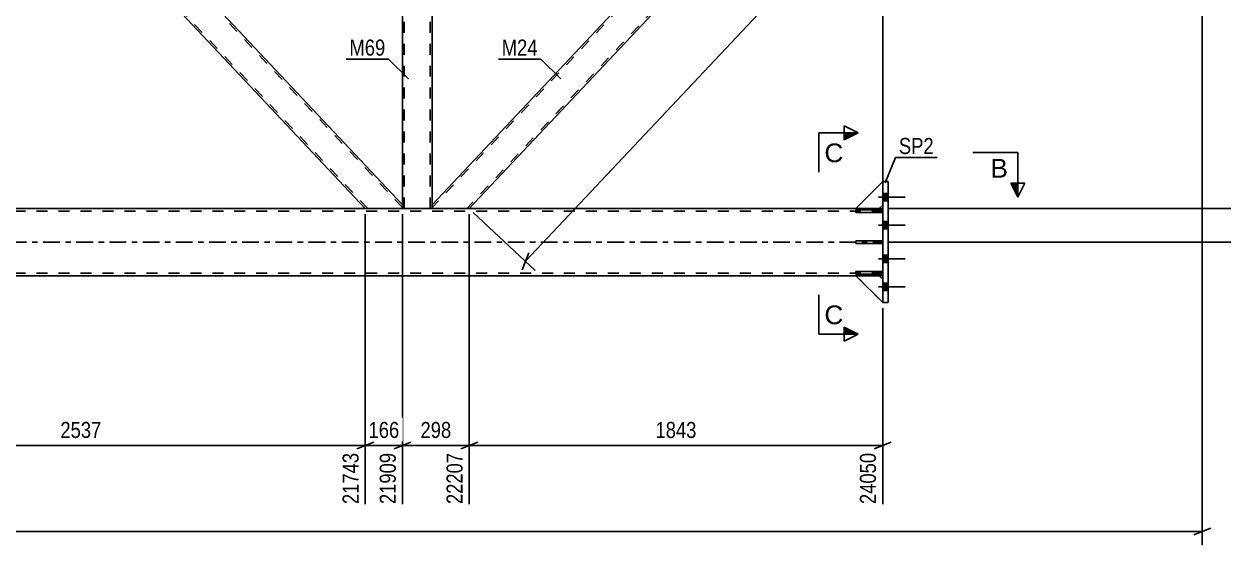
# Model space of a CAD drawing. Header units: millimetres. Extents: x -156 to 1033, y -616 to 225.
# Drawn here: x 710.8 to 924.6, y -181.7 to -88.7 of the extents above; entities that cross this region are included whole.
import ezdxf

# ---------------------------------------------------------------- set-up
doc = ezdxf.new("R2010")
doc.units = ezdxf.units.MM
doc.linetypes.add('DXK_LINE_DOT2', pattern=[3.9198, 1.9599, -1.9599])
doc.linetypes.add('DXK_LINE_DOT3', pattern=[5.9187, 2.979, -0.9799, 0.9799, -0.9799])
doc.styles.add('Arial', font='ARIAL.TTF', dxfattribs={"height": 0.2})
doc.styles.add('Arial Narrow', font='ARIALN.TTF', dxfattribs={"height": 0.2})

# ---------------------------------------------------------------- blocks, each defined once
blk = doc.blocks.new('Part-404205526-1520 - 1399')
at = {"color": 7, "linetype": 'DXK_LINE_DOT2'}
for p, q in [((859.1, -133.6), (863.3, -133.6)), ((863.9, -138.4), (859.1, -133.6)), ((863.3, -133.6), (863.9, -134.2)), ((863.9, -134.2), (863.9, -138.4))]:
    blk.add_line(p, q, dxfattribs=at)
blk = doc.blocks.new('Bolt-404205526-1412 - 1399')
at = {"linetype": 'Continuous'}
for points in [[(863.9, -118.94), (863.9, -120.26), (864.9, -120.26), (864.9, -118.94)], [(863.9, -118.94), (863.9, -120.26), (864.9, -120.26), (864.9, -118.94)], [(863.9, -118.94), (863.9, -120.26), (864.9, -120.26), (864.9, -118.94)], [(863.9, -123.94), (863.9, -125.26), (864.9, -125.26), (864.9, -123.94)], [(863.9, -123.94), (863.9, -125.26), (864.9, -125.26), (864.9, -123.94)], [(863.9, -129.94), (863.9, -131.26), (864.9, -131.26), (864.9, -129.94)], [(863.9, -129.94), (863.9, -131.26), (864.9, -131.26), (864.9, -129.94)], [(863.9, -134.94), (863.9, -136.26), (864.9, -136.26), (864.9, -134.94)], [(863.9, -134.94), (863.9, -136.26), (864.9, -136.26), (864.9, -134.94)], [(863.9, -134.94), (863.9, -136.26), (864.9, -136.26), (864.9, -134.94)]]:
    blk.add_hatch(color=1, dxfattribs=at).paths.add_polyline_path(points)
at = {"color": 1, "linetype": 'Continuous'}
for p, q in [((863.14, -119.6), (867.9, -119.6)), ((863.14, -119.6), (867.9, -119.6)), ((863.14, -119.6), (867.9, -119.6)), ((863.9, -118.94), (864.9, -118.94)), ((863.9, -118.94), (864.9, -118.94)), ((863.9, -118.94), (864.9, -118.94)), ((863.9, -120.26), (864.9, -120.26)), ((863.9, -120.26), (864.9, -120.26)), ((863.9, -120.26), (864.9, -120.26)), ((863.9, -123.94), (864.9, -123.94)), ((863.9, -123.94), (864.9, -123.94)), ((863.14, -124.6), (867.9, -124.6)), ((863.14, -124.6), (867.9, -124.6)), ((863.9, -125.26), (864.9, -125.26)), ((863.9, -125.26), (864.9, -125.26)), ((863.9, -129.94), (864.9, -129.94)), ((863.9, -129.94), (864.9, -129.94)), ((863.14, -130.6), (867.9, -130.6)), ((863.14, -130.6), (867.9, -130.6)), ((863.9, -131.26), (864.9, -131.26)), ((863.9, -131.26), (864.9, -131.26)), ((863.14, -135.6), (867.9, -135.6)), ((863.14, -135.6), (867.9, -135.6)), ((863.14, -135.6), (867.9, -135.6)), ((863.9, -134.94), (864.9, -134.94)), ((863.9, -134.94), (864.9, -134.94)), ((863.9, -134.94), (864.9, -134.94)), ((863.9, -136.26), (864.9, -136.26)), ((863.9, -136.26), (864.9, -136.26)), ((863.9, -136.26), (864.9, -136.26))]:
    blk.add_line(p, q, dxfattribs=at)
blk = doc.blocks.new('Part-404205526-1514 - 1399')
at = {"color": 7, "linetype": 'DXK_LINE_DOT2'}
for p, q in [((863.9, -116.8), (859.1, -121.6)), ((863.9, -121), (863.9, -116.8)), ((859.1, -121.6), (863.3, -121.6)), ((863.3, -121.6), (863.9, -121))]:
    blk.add_line(p, q, dxfattribs=at)
blk = doc.blocks.new('Part-404205526-1545 - 1399')
at = {"color": 2, "linetype": 'Continuous'}
for p, q in [((724.52, -63.8), (720.9, -67.65)), ((778.26, -120.94), (724.52, -63.8)), ((771.63, -121.6), (720.9, -67.65)), ((778.26, -121.6), (778.26, -120.94))]:
    blk.add_line(p, q, dxfattribs=at)
at = {"color": 7, "linetype": 'DXK_LINE_DOT2'}
for p, q in [((778.26, -121.41), (724.3, -64.03)), ((721.12, -67.42), (721.14, -67.4)), ((772.07, -121.6), (721.12, -67.42)), ((778.26, -121.6), (771.63, -121.6))]:
    blk.add_line(p, q, dxfattribs=at)
blk = doc.blocks.new('Part-404205526-1487 - 1399')
at = {"color": 7, "linetype": 'DXK_LINE_DOT2'}
for p, q in [((863.9, -121.6), (-56.46, -121.6)), ((863.3, -121.6), (859.1, -121.6)), ((863.9, -133.6), (863.9, -121.6)), ((863.9, -122.08), (-67.1, -122.08)), ((863.9, -133.12), (-67.1, -133.12)), ((863.9, -133.6), (48.72, -133.6)), ((863.3, -133.6), (859.1, -133.6))]:
    blk.add_line(p, q, dxfattribs=at)
at = {"color": 2, "linetype": 'Continuous'}
for p, q in [((859.1, -121.6), (58.5, -121.6)), ((863.9, -121.6), (863.3, -121.6)), ((859.1, -133.6), (667.4, -133.6)), ((863.9, -133.6), (863.3, -133.6))]:
    blk.add_line(p, q, dxfattribs=at)
at = {"color": 7, "linetype": 'DXK_LINE_DOT3'}
blk.add_line((-67.1, -127.6), (863.9, -127.6), dxfattribs=at)
blk = doc.blocks.new('Part-404205526-1511 - 1399')
at = {"color": 2, "linetype": 'Continuous'}
for p, q in [((863.9, -116.8), (859.1, -121.6)), ((859.1, -121.6), (863.3, -121.6)), ((863.3, -121.6), (863.9, -121))]:
    blk.add_line(p, q, dxfattribs=at)
at = {"color": 7, "linetype": 'DXK_LINE_DOT2'}
blk.add_line((863.9, -121), (863.9, -116.8), dxfattribs=at)
blk = doc.blocks.new('Part-404205526-1517 - 1399')
at = {"color": 2, "linetype": 'Continuous'}
for p, q in [((863.9, -138.4), (859.1, -133.6)), ((859.1, -133.6), (863.3, -133.6)), ((863.3, -133.6), (863.9, -134.2))]:
    blk.add_line(p, q, dxfattribs=at)
at = {"color": 7, "linetype": 'DXK_LINE_DOT2'}
blk.add_line((863.9, -134.2), (863.9, -138.4), dxfattribs=at)
blk = doc.blocks.new('Part-404205526-1521 - 1399')
at = {"color": 7, "linetype": 'DXK_LINE_DOT2'}
for p, q in [((863.9, -132.86), (859.1, -132.86)), ((859.1, -132.86), (859.1, -133.34)), ((859.1, -133.34), (863.9, -133.34)), ((863.3, -133.34), (863.3, -132.86)), ((863.9, -133.34), (863.9, -132.86))]:
    blk.add_line(p, q, dxfattribs=at)
blk = doc.blocks.new('Part-404205526-1522 - 1399')
at = {"color": 7, "linetype": 'DXK_LINE_DOT2'}
for p, q in [((863.9, -121.86), (859.1, -121.86)), ((859.1, -121.86), (859.1, -122.34)), ((863.3, -122.34), (863.3, -121.86)), ((863.9, -122.34), (863.9, -121.86)), ((859.1, -122.34), (863.9, -122.34))]:
    blk.add_line(p, q, dxfattribs=at)
blk = doc.blocks.new('Part-404205526-1595 - 1399')
at = {"color": 7, "linetype": 'DXK_LINE_DOT2'}
for p, q in [((783.54, -6), (778.26, -6)), ((778.26, -6.66), (778.26, -6)), ((778.58, -121.6), (778.58, -6)), ((783.22, -121.6), (783.22, -6)), ((783.54, -6.66), (783.54, -6)), ((778.26, -121.6), (778.26, -120.94)), ((778.26, -121.6), (783.54, -121.6)), ((783.54, -121.6), (783.54, -120.94))]:
    blk.add_line(p, q, dxfattribs=at)
at = {"color": 2, "linetype": 'Continuous'}
for p, q in [((778.26, -120.94), (778.26, -6.66)), ((783.54, -120.94), (783.54, -6.66))]:
    blk.add_line(p, q, dxfattribs=at)
blk = doc.blocks.new('Part-404205526-1635 - 1399')
at = {"color": 7, "linetype": 'DXK_LINE_DOT2'}
for p, q in [((892.07, -6), (783.54, -121.41)), ((898.26, -6.19), (789.73, -121.6)), ((898.26, -6), (891.63, -6)), ((898.26, -6.48), (898.26, -6)), ((840.9, -59.95), (837.28, -63.8)), ((790.17, -121.6), (783.54, -121.6))]:
    blk.add_line(p, q, dxfattribs=at)
at = {"color": 2, "linetype": 'Continuous'}
for p, q in [((891.63, -6), (840.9, -59.95)), ((898.26, -6.66), (790.17, -121.6)), ((898.26, -6.66), (898.26, -6.48)), ((783.54, -120.94), (837.28, -63.8)), ((783.54, -121.6), (783.54, -120.94))]:
    blk.add_line(p, q, dxfattribs=at)
blk = doc.blocks.new('Part-404205526-1645 - 1399')
at = {"color": 7, "linetype": 'DXK_LINE_DOT2'}
for p, q in [((772.07, -6), (663.54, -121.41)), ((778.26, -6.19), (669.73, -121.6)), ((778.26, -6), (771.63, -6)), ((720.9, -59.95), (717.28, -63.8)), ((724.52, -63.8), (720.9, -67.65)), ((670.17, -121.6), (663.54, -121.6))]:
    blk.add_line(p, q, dxfattribs=at)
at = {"color": 2, "linetype": 'Continuous'}
for p, q in [((771.63, -6), (720.9, -59.95)), ((778.26, -6.66), (778.26, -6)), ((778.26, -6.66), (724.52, -63.8)), ((717.28, -63.8), (663.54, -120.94)), ((720.9, -67.65), (670.17, -121.6)), ((663.54, -121.6), (663.54, -120.94))]:
    blk.add_line(p, q, dxfattribs=at)
blk = doc.blocks.new('Part-404205526-1743 - 1399')
at = {"color": 2, "linetype": 'Continuous'}
for p, q in [((863.9, -138.4), (863.9, -116.8)), ((864.9, -116.8), (863.9, -116.8)), ((864.9, -116.8), (864.9, -138.4)), ((864.9, -138.4), (863.9, -138.4))]:
    blk.add_line(p, q, dxfattribs=at)
blk = doc.blocks.new('Part-404205526-1788 - 1399')
at = {"color": 2, "linetype": 'Continuous'}
for p, q in [((859.1, -127.36), (863.9, -127.36)), ((859.1, -127.84), (859.1, -127.36)), ((863.9, -127.84), (859.1, -127.84)), ((863.9, -127.36), (863.9, -127.84))]:
    blk.add_line(p, q, dxfattribs=at)
at = {"color": 7, "linetype": 'DXK_LINE_DOT2'}
blk.add_line((863.3, -127.84), (863.3, -127.36), dxfattribs=at)
blk = doc.blocks.new('Part-404205526-1789 - 1399')
at = {"color": 2, "linetype": 'Continuous'}
for p, q in [((859.1, -121.86), (863.9, -121.86)), ((859.1, -122.34), (859.1, -121.86)), ((863.9, -121.86), (863.9, -122.34)), ((863.9, -122.34), (859.1, -122.34))]:
    blk.add_line(p, q, dxfattribs=at)
at = {"color": 7, "linetype": 'DXK_LINE_DOT2'}
blk.add_line((863.3, -122.34), (863.3, -121.86), dxfattribs=at)
blk = doc.blocks.new('Part-404205526-1790 - 1399')
at = {"color": 2, "linetype": 'Continuous'}
for p, q in [((859.1, -132.86), (863.9, -132.86)), ((859.1, -133.34), (859.1, -132.86)), ((863.9, -133.34), (859.1, -133.34)), ((863.9, -132.86), (863.9, -133.34))]:
    blk.add_line(p, q, dxfattribs=at)
at = {"color": 7, "linetype": 'DXK_LINE_DOT2'}
blk.add_line((863.3, -133.34), (863.3, -132.86), dxfattribs=at)
blk = doc.blocks.new('Part-404205526-1791 - 1399')
at = {"color": 7, "linetype": 'DXK_LINE_DOT2'}
for p, q in [((863.9, -127.36), (859.1, -127.36)), ((859.1, -127.36), (859.1, -127.84)), ((859.1, -127.84), (863.9, -127.84)), ((863.3, -127.84), (863.3, -127.36)), ((863.9, -127.84), (863.9, -127.36))]:
    blk.add_line(p, q, dxfattribs=at)
blk = doc.blocks.new('StraightDimension-404205526-20662 - 1399')
at = {"color": 7, "linetype": 'Continuous'}
for p, q in [((898.99, -6.69), (910.35, -17.37)), ((908.01, -17.23), (909.2, -14.23)), ((800.18, -131.02), (908.61, -15.73)), ((790.89, -122.29), (801.93, -132.66)), ((800.77, -129.52), (799.59, -132.52))]:
    blk.add_line(p, q, dxfattribs=at)
at = {"color": 0}
blk.add_wipeout([(856.76, -69.76), (853.7, -66.88), (847.87, -73.08), (850.93, -75.96)], dxfattribs=at)
at = {"color": 3, "style": 'Arial Narrow'}
blk.add_text('3957', height=2.863, rotation=46.7591, dxfattribs=at).set_placement((850.91, -75.11))
blk = doc.blocks.new('StraightDimension-404205526-2942 - 1399')
at = {"color": 7, "linetype": 'Continuous'}
for p, q in [((919.9, -7), (919.9, -85.35)), ((863.9, -120.6), (863.9, -80.1)), ((865.4, -82.35), (862.4, -83.55)), ((863.9, -82.95), (919.9, -82.95)), ((918.4, -83.55), (921.4, -82.35))]:
    blk.add_line(p, q, dxfattribs=at)
at = {"color": 0}
blk.add_wipeout([(896.15, -82.2), (896.15, -78), (887.64, -78), (887.64, -82.2)], dxfattribs=at)
at = {"color": 3, "style": 'Arial Narrow'}
blk.add_text('1400', height=2.863, dxfattribs=at).set_placement((888.24, -81.6))
blk = doc.blocks.new('StraightDimension-404205526-22824 - 1399')
at = {"color": 7, "linetype": 'Continuous'}
for p, q in [((920.9, -7), (920.9, -181.65)), ((-81, -179.25), (920.9, -179.25)), ((919.4, -179.85), (922.4, -178.65))]:
    blk.add_line(p, q, dxfattribs=at)
blk = doc.blocks.new('StraightDimension-404205526-2582 - 1399')
at = {"color": 7, "linetype": 'Continuous'}
for p, q in [((955.64, -1.5), (954.44, 1.5)), ((920.9, 0), (957.44, 0)), ((955.04, -127.6), (955.04, 0)), ((954.44, -126.1), (955.64, -129.1)), ((864.9, -127.6), (957.44, -127.6))]:
    blk.add_line(p, q, dxfattribs=at)
at = {"color": 0}
blk.add_wipeout([(954.29, -59.54), (950.09, -59.54), (950.09, -68.06), (954.29, -68.06)], dxfattribs=at)
at = {"color": 3, "style": 'Arial Narrow'}
blk.add_text('3190', height=2.863, rotation=90.0002, dxfattribs=at).set_placement((953.69, -67.46))
blk = doc.blocks.new('StraightDimension-404205526-3211 - 1399')
at = {"color": 7, "linetype": 'Continuous'}
for p, q in [((920.9, -6), (941.22, -6)), ((939.42, -7.5), (938.22, -4.5)), ((938.82, -121.6), (938.82, -6)), ((864.9, -121.6), (941.22, -121.6)), ((938.22, -120.1), (939.42, -123.1))]:
    blk.add_line(p, q, dxfattribs=at)
at = {"color": 0}
blk.add_wipeout([(938.07, -59.54), (933.87, -59.54), (933.87, -68.06), (938.07, -68.06)], dxfattribs=at)
at = {"color": 3, "style": 'Arial Narrow'}
blk.add_text('2890', height=2.863, rotation=90.0002, dxfattribs=at).set_placement((937.47, -67.46))
blk = doc.blocks.new('StraightDimension-404205526-20053 - 1399')
at = {"color": 7, "linetype": 'Continuous'}
for p, q in [((790.17, -122.6), (790.17, -174.34)), ((863.9, -139.4), (863.9, -174.34)), ((791.67, -163.3), (788.67, -164.5)), ((790.17, -163.9), (863.9, -163.9)), ((862.4, -164.5), (865.4, -163.3))]:
    blk.add_line(p, q, dxfattribs=at)
at = {"color": 0}
blk.add_wipeout([(831.29, -163.15), (831.29, -158.95), (822.78, -158.95), (822.78, -163.15)], dxfattribs=at)
at = {"color": 0, "linetype": 'Continuous'}
blk.add_wipeout([(863.3, -164.6), (859.1, -164.6), (859.1, -174.94), (863.3, -174.94)], dxfattribs=at)
at = {"color": 3, "style": 'Arial Narrow'}
blk.add_text('1843', height=2.863, dxfattribs=at).set_placement((823.38, -162.55))
at = {"color": 3, "linetype": 'Continuous', "style": 'Arial Narrow'}
blk.add_text('24050', height=2.863, rotation=90.0002, dxfattribs=at).set_placement((862.7, -174.34))
blk = doc.blocks.new('StraightDimension-404205526-20054 - 1399')
at = {"color": 7, "linetype": 'Continuous'}
for p, q in [((778.26, -122.6), (778.26, -174.34)), ((790.17, -122.6), (790.17, -174.34)), ((776.76, -164.5), (779.76, -163.3)), ((778.26, -163.9), (790.17, -163.9)), ((791.67, -163.3), (788.67, -164.5))]:
    blk.add_line(p, q, dxfattribs=at)
at = {"color": 0}
blk.add_wipeout([(787.56, -163.15), (787.56, -158.95), (780.87, -158.95), (780.87, -163.15)], dxfattribs=at)
at = {"color": 0, "linetype": 'Continuous'}
blk.add_wipeout([(789.57, -164.6), (785.37, -164.6), (785.37, -174.94), (789.57, -174.94)], dxfattribs=at)
at = {"color": 3, "style": 'Arial Narrow'}
blk.add_text('298', height=2.863, dxfattribs=at).set_placement((781.47, -162.55))
at = {"color": 3, "linetype": 'Continuous', "style": 'Arial Narrow'}
blk.add_text('22207', height=2.863, rotation=90.0002, dxfattribs=at).set_placement((788.97, -174.34))
blk = doc.blocks.new('StraightDimension-404205526-20055 - 1399')
at = {"color": 7, "linetype": 'Continuous'}
for p, q in [((771.63, -122.6), (771.63, -174.34)), ((778.26, -122.6), (778.26, -174.34)), ((770.13, -164.5), (773.13, -163.3)), ((771.63, -163.9), (778.26, -163.9)), ((779.76, -163.3), (776.76, -164.5))]:
    blk.add_line(p, q, dxfattribs=at)
at = {"color": 0}
blk.add_wipeout([(778.29, -163.15), (778.29, -158.95), (771.6, -158.95), (771.6, -163.15)], dxfattribs=at)
at = {"color": 0, "linetype": 'Continuous'}
blk.add_wipeout([(777.66, -164.6), (773.46, -164.6), (773.46, -174.94), (777.66, -174.94)], dxfattribs=at)
at = {"color": 3, "style": 'Arial Narrow'}
blk.add_text('166', height=2.863, dxfattribs=at).set_placement((772.2, -162.55))
at = {"color": 3, "linetype": 'Continuous', "style": 'Arial Narrow'}
blk.add_text('21909', height=2.863, rotation=90.0002, dxfattribs=at).set_placement((777.06, -174.34))
blk = doc.blocks.new('StraightDimension-404205526-20056 - 1399')
at = {"color": 7, "linetype": 'Continuous'}
for p, q in [((670.17, -122.6), (670.17, -174.34)), ((771.63, -122.6), (771.63, -174.34)), ((671.67, -163.3), (668.67, -164.5)), ((670.17, -163.9), (771.63, -163.9)), ((770.13, -164.5), (773.13, -163.3))]:
    blk.add_line(p, q, dxfattribs=at)
at = {"color": 0}
blk.add_wipeout([(725.16, -163.15), (725.16, -158.95), (716.64, -158.95), (716.64, -163.15)], dxfattribs=at)
at = {"color": 0, "linetype": 'Continuous'}
blk.add_wipeout([(771.03, -164.6), (766.83, -164.6), (766.83, -174.94), (771.03, -174.94)], dxfattribs=at)
at = {"color": 3, "style": 'Arial Narrow'}
blk.add_text('2537', height=2.863, dxfattribs=at).set_placement((717.24, -162.55))
at = {"color": 3, "linetype": 'Continuous', "style": 'Arial Narrow'}
blk.add_text('21743', height=2.863, rotation=90.0002, dxfattribs=at).set_placement((770.43, -174.34))
blk = doc.blocks.new('Mark-404205526-1631 - 1399')
at = {"color": 0}
blk.add_wipeout([(802.36, -94.33), (802.36, -91.33), (795.96, -91.33), (795.96, -94.33)], dxfattribs=at)
blk.add_wipeout([(802.36, -94.33), (802.36, -91.33), (795.96, -91.33), (795.96, -94.33)], dxfattribs=at)
at = {"color": 30, "linetype": 'Continuous'}
for p in [(795.36, -94.93), (806.5, -98.47)]:
    blk.add_line(p, (802.96, -94.93), dxfattribs=at)
at = {"color": 3, "style": 'Arial Narrow'}
blk.add_text('M24', height=2.863, dxfattribs=at).set_placement((795.96, -94.33))
blk = doc.blocks.new('Mark-404205526-1591 - 1399')
at = {"color": 0}
blk.add_wipeout([(775.19, -94.33), (775.19, -91.33), (768.8, -91.33), (768.8, -94.33)], dxfattribs=at)
blk.add_wipeout([(775.19, -94.33), (775.19, -91.33), (768.8, -91.33), (768.8, -94.33)], dxfattribs=at)
at = {"color": 30, "linetype": 'Continuous'}
for p in [(768.2, -94.93), (779.33, -98.47)]:
    blk.add_line(p, (775.79, -94.93), dxfattribs=at)
at = {"color": 3, "style": 'Arial Narrow'}
blk.add_text('M69', height=2.863, dxfattribs=at).set_placement((768.8, -94.33))
blk = doc.blocks.new('Mark-404205526-1739 - 1399')
at = {"color": 0}
blk.add_wipeout([(873, -111.88), (873, -108.88), (866.79, -108.88), (866.79, -111.88)], dxfattribs=at)
blk.add_wipeout([(873, -111.88), (873, -108.88), (866.79, -108.88), (866.79, -111.88)], dxfattribs=at)
at = {"color": 30, "linetype": 'Continuous'}
for p, q in [((864.34, -117.04), (866.19, -112.48)), ((866.19, -112.48), (873.6, -112.48))]:
    blk.add_line(p, q, dxfattribs=at)
at = {"color": 3, "style": 'Arial Narrow'}
blk.add_text('SP2', height=2.863, dxfattribs=at).set_placement((866.79, -111.88))
blk = doc.blocks.new('SectionMark-404205526-3268 - 1399')
at = {"color": 6, "linetype": 'Continuous'}
for p, q in [((857.01, -106.85), (859.51, -108.1)), ((852.51, -108.1), (859.51, -108.1)), ((852.51, -144), (859.51, -144)), ((859.51, -144), (857.01, -145.25))]:
    blk.add_line(p, q, dxfattribs=at)
at = {"color": 0, "linetype": 'Continuous'}
for points in [[(856.88, -113.35), (856.88, -109.85), (853.51, -109.85), (853.51, -113.35)], [(856.88, -142.25), (856.88, -138.75), (853.51, -138.75), (853.51, -142.25)]]:
    blk.add_wipeout(points, dxfattribs=at)
at = {"linetype": 'Continuous'}
for points in [[(857.01, -109.35), (857.01, -108.1), (859.51, -108.1)], [(857.01, -144), (857.01, -142.75), (859.51, -144)]]:
    blk.add_hatch(color=6, dxfattribs=at).paths.add_polyline_path(points)
at = {"color": 6, "linetype": 'Continuous'}
for p, q in [((857.01, -109.35), (857.01, -106.85)), ((852.51, -108.1), (852.51, -115.1)), ((859.51, -108.1), (857.01, -109.35)), ((852.51, -144), (852.51, -137)), ((859.51, -144), (857.01, -142.75)), ((857.01, -142.75), (857.01, -145.25))]:
    blk.add_line(p, q, dxfattribs=at)
at = {"color": 3, "linetype": 'Continuous', "style": 'Arial'}
for p in [(853.51, -113.35), (853.51, -142.25)]:
    blk.add_text('C', height=3.34, dxfattribs=at).set_placement(p)
blk = doc.blocks.new('SectionMark-404205526-3302 - 1399')
at = {"color": 6, "linetype": 'Continuous'}
for p in [(887.99, -111.6), (889.24, -117.1)]:
    blk.add_line(p, (887.99, -119.6), dxfattribs=at)
at = {"color": 0, "linetype": 'Continuous'}
blk.add_wipeout([(886.24, -116.1), (886.24, -112.6), (883.13, -112.6), (883.13, -116.1)], dxfattribs=at)
at = {"linetype": 'Continuous'}
blk.add_hatch(color=6, dxfattribs=at).paths.add_polyline_path([(886.74, -117.1), (887.99, -117.1), (887.99, -119.6)])
at = {"color": 6, "linetype": 'Continuous'}
for p, q in [((887.99, -111.6), (879.99, -111.6)), ((886.74, -117.1), (889.24, -117.1)), ((887.99, -119.6), (886.74, -117.1))]:
    blk.add_line(p, q, dxfattribs=at)
at = {"color": 3, "linetype": 'Continuous', "style": 'Arial'}
blk.add_text('B', height=3.34, dxfattribs=at).set_placement((883.13, -116.1))

msp = doc.modelspace()

# ---------------------------------------------------------------- block references
for name in ['Part-404205526-1645 - 1399', 'Part-404205526-1595 - 1399', 'Part-404205526-1635 - 1399', 'Part-404205526-1545 - 1399', 'Part-404205526-1514 - 1399', 'Part-404205526-1511 - 1399', 'Part-404205526-1743 - 1399', 'Bolt-404205526-1412 - 1399', 'Part-404205526-1487 - 1399', 'Part-404205526-1522 - 1399', 'Part-404205526-1789 - 1399', 'Part-404205526-1788 - 1399', 'Part-404205526-1791 - 1399', 'Part-404205526-1521 - 1399', 'Part-404205526-1790 - 1399', 'Part-404205526-1520 - 1399', 'Part-404205526-1517 - 1399']:
    msp.add_blockref(name, (0, 0))

# ---------------------------------------------------------------- next in the draw order: block references
msp.add_blockref('StraightDimension-404205526-20662 - 1399', (0, 0))

# ---------------------------------------------------------------- next in the draw order: block references
msp.add_blockref('StraightDimension-404205526-2942 - 1399', (0, 0))

# ---------------------------------------------------------------- next in the draw order: block references
msp.add_blockref('StraightDimension-404205526-22824 - 1399', (0, 0))

# ---------------------------------------------------------------- next in the draw order: block references
for name in ['StraightDimension-404205526-2582 - 1399', 'Mark-404205526-1591 - 1399', 'Mark-404205526-1631 - 1399']:
    msp.add_blockref(name, (0, 0))

# ---------------------------------------------------------------- next in the draw order: block references
msp.add_blockref('StraightDimension-404205526-3211 - 1399', (0, 0))

# ---------------------------------------------------------------- next in the draw order: block references
for name in ['Mark-404205526-1739 - 1399', 'StraightDimension-404205526-20053 - 1399']:
    msp.add_blockref(name, (0, 0))

# ---------------------------------------------------------------- next in the draw order: block references
for name in ['SectionMark-404205526-3268 - 1399', 'StraightDimension-404205526-20054 - 1399']:
    msp.add_blockref(name, (0, 0))

# ---------------------------------------------------------------- next in the draw order: block references
for name in ['SectionMark-404205526-3302 - 1399', 'StraightDimension-404205526-20055 - 1399']:
    msp.add_blockref(name, (0, 0))

# ---------------------------------------------------------------- next in the draw order: block references
msp.add_blockref('StraightDimension-404205526-20056 - 1399', (0, 0))

doc.saveas('drawing.dxf')
